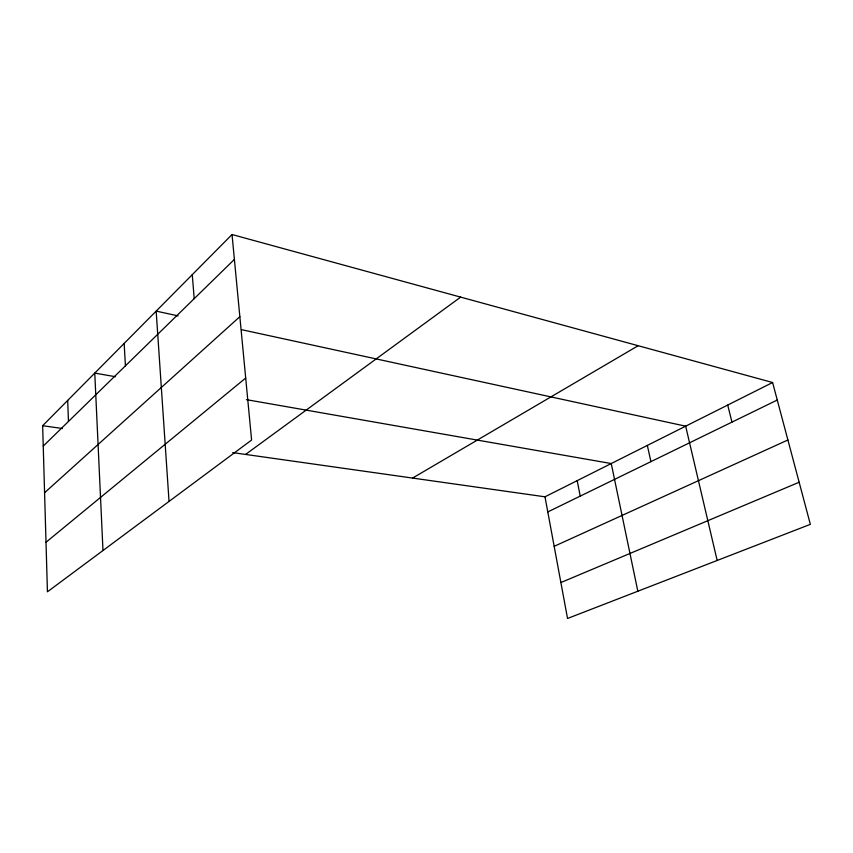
<?xml version="1.0" encoding="UTF-8"?>
<svg xmlns="http://www.w3.org/2000/svg" width="853" height="853" viewBox="0 0 853 853"><rect width="100%" height="100%" fill="white"/><g stroke="black" fill="none" stroke-linecap="round" stroke-linejoin="round"><path stroke-width="1.28" d="M232.027 234.532L251.603 440.041L47.437 591.801L42.65 425.711L232.027 234.532L772.605 382.517L810.35 524.35L567.544 618.468L544.992 496.809L232.698 452.612M43.236 446.098L234.394 259.408M44.58 492.735L239.853 316.676M46.009 542.252L245.696 378.039M245.589 454.436L460.652 297.121M412.585 478.064L638.161 345.721M544.992 496.809L772.605 382.517M547.797 511.928L777.264 400.036M554.173 546.325L787.895 439.988M560.89 582.546L799.144 482.244M42.65 425.711L62.408 428.505M115.39 376.706L94.768 373.102L102.978 550.516M246.378 399.652L611.238 463.542L637.831 591.225M178.16 315.887L156.163 311.11L169.043 501.415M241.452 329.642L685.663 426.18L717.17 560.474M727.705 405.068L731.959 422.128M647.331 445.415L650.924 461.644M577.182 480.644L580.221 496.115M192.266 274.666L194.207 298.657M124.154 343.428L125.423 365.841M67.686 400.441L68.464 421.457"/></g></svg>
